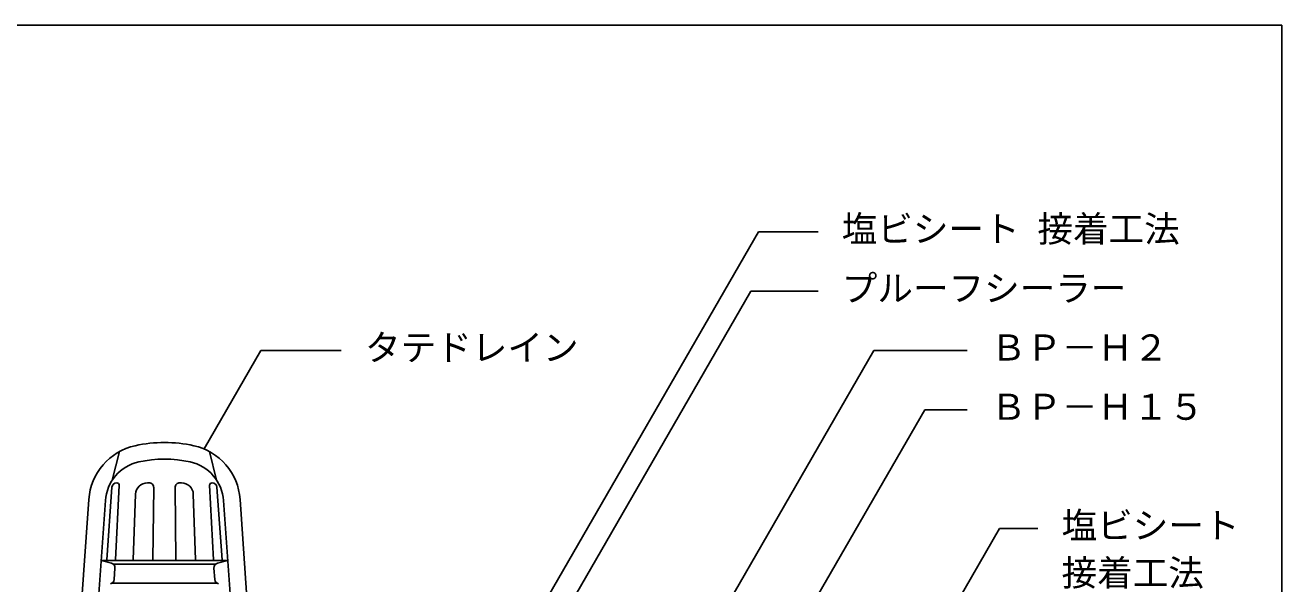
# Model space of a CAD drawing. Units: millimetres, scale not verified. Extents: x -457 to 343, y -620 to 610.
# Drawn here: x -187 to 343, y 374 to 610 of the extents above; entities that cross this region are included whole.
import ezdxf
from ezdxf.enums import TextEntityAlignment as Align

# ---------------------------------------------------------------- set-up
doc = ezdxf.new("R2010")
doc.units = ezdxf.units.MM
doc.header["$LTSCALE"] = 5
for name, color, linetype in [('2-8_drain他', 4, 'Continuous'), ('2-A_moji', 7, 'Continuous'), ('F-7', 1, 'Continuous')]:
    doc.layers.add(name, color=color, linetype=linetype)
doc.styles.add('ＭＳ ゴシック', font='')
doc.styles.get('ＭＳ ゴシック').set_extended_font_data('MS Gothic')

msp = doc.modelspace()

# ---------------------------------------------------------------- linework, layer by layer
at = {"layer": '2-8_drain他'}
for p, q in [((-147.252, 430.247), (-150.252, 418.216)), ((-109.252, 430.247), (-106.252, 418.216)), ((-150.383, 415.246), (-152.533, 384.606)), ((-147.308, 416.053), (-148.963, 384.606)), ((-148.388, 417.106), (-148.306, 417.106)), ((-135.425, 417.106), (-134.775, 417.106)), ((-132.775, 415.084), (-133.109, 384.606)), ((-123.73, 415.084), (-123.396, 384.606)), ((-121.08, 417.106), (-121.73, 417.106)), ((-109.197, 416.053), (-107.542, 384.606)), ((-108.117, 417.106), (-108.198, 417.106)), ((-106.122, 415.246), (-103.972, 384.606)), ((-168.035, 297.203), (-160.141, 410.087)), ((-160.833, 299.846), (-153.158, 409.598)), ((-140.422, 412.281), (-141.393, 384.606)), ((-116.083, 412.281), (-115.112, 384.606)), ((-95.672, 299.846), (-103.347, 409.598)), ((-88.47, 297.203), (-96.364, 410.087)), ((-154.924, 384.346), (-101.581, 384.346)), ((-150.634, 383.257), (-154.924, 384.346)), ((-149.835, 382.846), (-106.67, 382.846)), ((-105.871, 383.257), (-101.581, 384.346)), ((-149.472, 376.302), (-149.131, 381.179)), ((-107.033, 376.302), (-107.374, 381.179)), ((-150.26, 374.846), (-106.244, 374.846))]:
    msp.add_line(p, q, dxfattribs=at)
for centre, radius, start, end in [((-135.202, 408.343), 25, 102.54309, 175.99998), ((-128.252, 377.106), 57, 77.45692, 102.54308), ((-121.303, 408.343), 25, 4.00002, 77.45691), ((-135.202, 408.343), 18, 102.54309, 175.99998), ((-128.252, 377.106), 50, 77.45692, 102.54308), ((-121.303, 408.343), 18, 4.00002, 77.45691), ((-148.388, 415.106), 2, 90, 175.98581), ((-148.306, 416.106), 1, 356.9872, 90), ((-135.425, 412.106), 5, 90, 177.99043), ((-134.775, 415.106), 2, 359.37178, 90), ((-121.73, 415.106), 2, 90, 180.6282), ((-121.08, 412.106), 5, 2.00955, 90), ((-108.198, 416.106), 1, 90, 183.01279), ((-108.117, 415.106), 2, 4.01418, 90), ((-151.126, 381.319), 2, 356.00018, 75.75797), ((-105.379, 381.319), 2, 104.24203, 183.99982), ((-151.467, 376.442), 2, 283.77217, 355.99979), ((-105.038, 376.442), 2, 184.00021, 256.22783)]:
    msp.add_arc(centre, radius, start, end, dxfattribs=at)
at = {"layer": '2-A_moji'}
for p, q in [((-15.045, 285.07), (122.242, 522.859)), ((147.324, 522.859), (122.242, 522.859)), ((1.336, 294.162), (118.94, 497.859)), ((147.324, 497.859), (118.94, 497.859)), ((-111.55, 431.362), (-87.592, 472.859)), ((-53.679, 472.859), (-87.592, 472.859)), ((64.496, 288.57), (170.896, 472.859)), ((210.142, 472.859), (170.896, 472.859)), ((114.777, 313.57), (192.308, 447.859)), ((210.142, 447.859), (192.308, 447.859)), ((166.61, 298.798), (223.803, 397.859)), ((240.012, 397.859), (223.803, 397.859))]:
    msp.add_line(p, q, dxfattribs=at)
at = {"layer": 'F-7'}
for p, q in [((-457.107, 610.07), (342.893, 610.07)), ((342.893, 610.07), (342.893, 20.07))]:
    msp.add_line(p, q, dxfattribs=at)

# ---------------------------------------------------------------- texts
at = {"layer": '2-A_moji', "style": 'ＭＳ ゴシック'}
for s, p in [('塩ビシート 接着工法', (157.324, 515.359)), ('プルーフシーラー', (157.324, 490.359)), ('タテドレイン', (-43.679, 465.359)), ('ＢＰ－Ｈ２', (220.142, 465.359)), ('ＢＰ－Ｈ１５', (220.142, 440.359)), ('塩ビシート', (250.012, 390.359)), ('接着工法', (250.012, 370.359))]:
    msp.add_text(s, height=11, dxfattribs=at).set_placement(p, align=Align.BOTTOM_LEFT)

doc.saveas('drawing.dxf')
